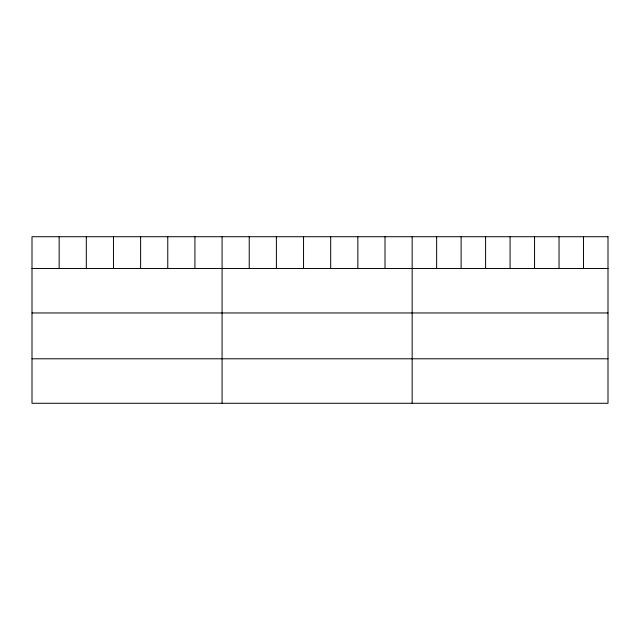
<?xml version="1.0" encoding="UTF-8"?>
<svg xmlns="http://www.w3.org/2000/svg" width="640" height="640" viewBox="0 0 640 640"><rect width="100%" height="100%" fill="white"/><g stroke="black" fill="none" stroke-linecap="round" stroke-linejoin="round"><path stroke-width="0.96" d="M32 268.472L608 268.472M32 312.96L608 312.96M32 358.792L608 358.792M583.52 236.728L583.52 268.472M559.04 236.728L559.04 268.472M534.56 236.728L534.56 268.472M510.08 236.728L510.08 268.472M485.6 236.728L485.6 268.472M461.12 236.728L461.12 268.472M436.64 236.728L436.64 268.472M412.16 236.728L412.16 403.272M385.008 236.728L385.008 268.472M357.848 236.728L357.848 268.472M330.696 236.728L330.696 268.472M303.544 236.728L303.544 268.472M276.392 236.728L276.392 268.472M249.232 236.728L249.232 268.472M222.08 236.728L222.08 403.272M194.928 236.728L194.928 268.472M167.768 236.728L167.768 268.472M140.616 236.728L140.616 268.472M113.464 236.728L113.464 268.472M86.312 236.728L86.312 268.472M59.152 236.728L59.152 268.472M608 236.728L32 236.728L32 403.272L608 403.272L608 236.728"/></g></svg>
